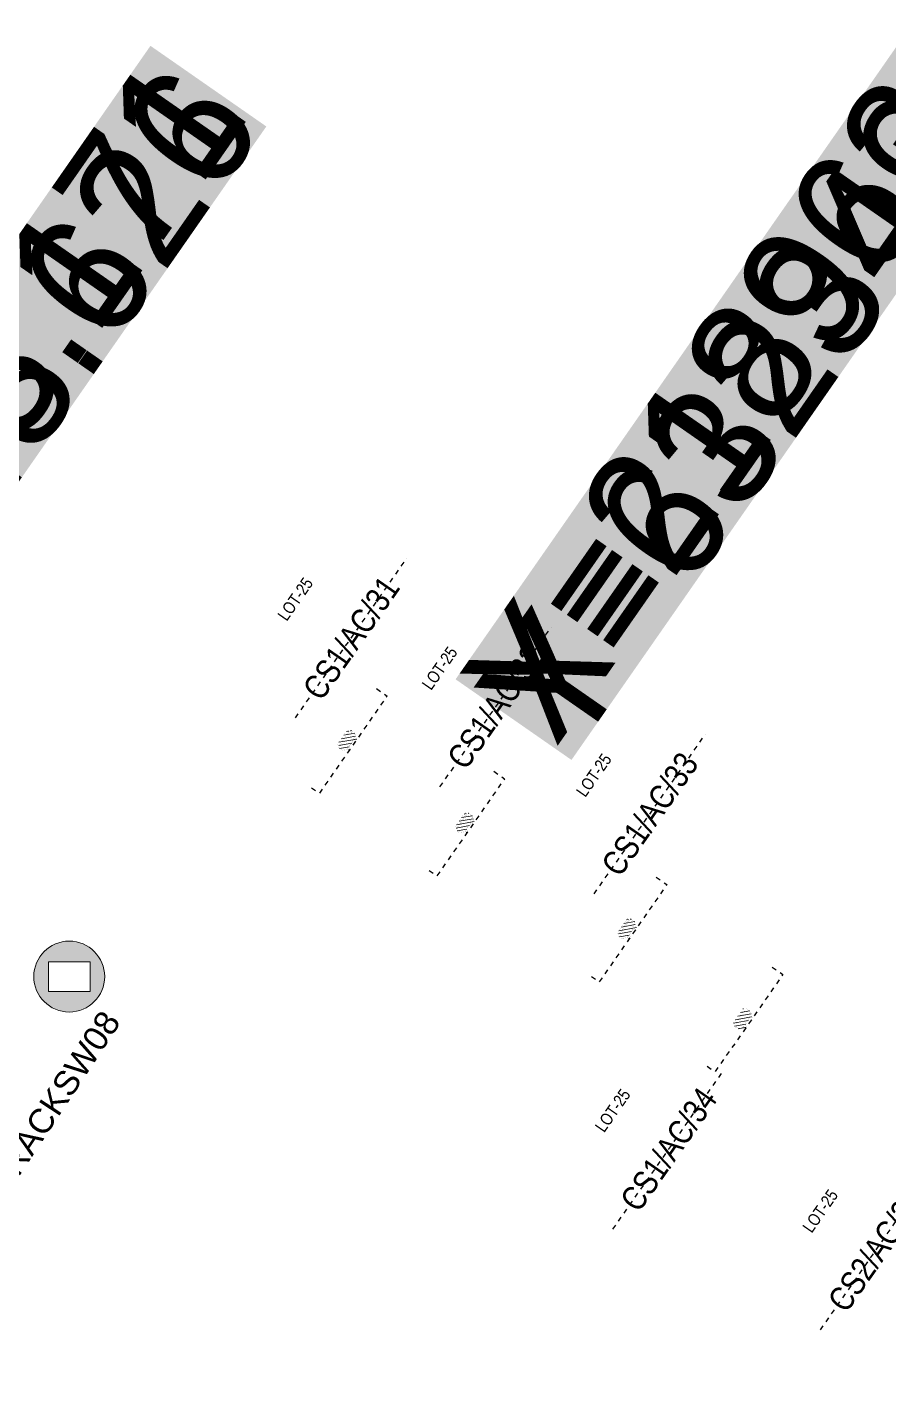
# Model space of a CAD drawing. Extents: x 218857 to 219044, y 632203 to 632441.
# Drawn here: x 218954.77 to 218972.46, y 632337.36 to 632365.05 of the extents above; entities that cross this region are included whole.
import ezdxf
from ezdxf.enums import TextEntityAlignment as Align

# ---------------------------------------------------------------- set-up
doc = ezdxf.new("R2018")
doc.units = 0
doc.header["$MEASUREMENT"] = 0
doc.linetypes.add('TRAZOS', pattern=[19.049999999999997, 12.7, -6.35])
doc.layers.get('0').update_dxf_attribs({"color": 4})
doc.layers.get('Defpoints').update_dxf_attribs({"color": 3, "lineweight": 30})
doc.layers.add('BTN_DISTRIBUTION', color=10, linetype='Continuous')
doc.layers.add('PC_T7200_002_SG-GRAL-HIDDEN DATA', color=150, linetype='TRAZOS', true_color=0x007fff, plot=False)
doc.layers.add('PC_T7200_522_SG-LOT 25-AXLE COUNTER', color=7, linetype='Continuous', true_color=0xff0002)
doc.styles.add('ARIAL NARROW', font='ARIALN.TTF')
doc.styles.get("Standard").update_dxf_attribs({"font": 'arial.ttf'})
doc.dimstyles.new('1-10', dxfattribs={"dimscale": 10, "dimtxt": 0.0018, "dimasz": 0.001, "dimexe": 0.0005, "dimexo": 0.0005, "dimgap": 0.0008, "dimtad": 1, "dimzin": 1, "dimtxsty": 'ARIAL NARROW', "dimblk": 'ARCHTICK', "dimcen": 0.0015, "dimdle": 0.0005, "dimclrd": 256, "dimclre": 256, "dimclrt": 256, "dimazin": 0, "dimtfac": 1, "dimtmove": 0, "dimatfit": 3, "dimfxl": 0.004, "dimfxlon": 1, "dimtfill": 2, "dimtfillclr": 255, "dimlwd": -1, "dimlwe": -1, "dimarcsym": 0})

# ---------------------------------------------------------------- blocks, each defined once
blk = doc.blocks.new('_ArchTick')
at = {"color": 0, "linetype": 'ByBlock', "const_width": 0.15}
blk.add_lwpolyline([(-0.5, -0.5), (0.5, 0.5)], dxfattribs=at)
blk = doc.blocks.new('*D9')
at = {"layer": 'Defpoints', "color": 0, "linetype": 'TRAZOS', "ltscale": 0.005, "transparency": 16777216}
for p in [(-1.220024815875804, 0.05799999999999272), (-1.220024815875804, 0.05799999999999272), (-0.2200000000011642, 0.05799999999999272)]:
    blk.add_point(p, dxfattribs=at)
at = {"layer": 'PC_T7200_002_SG-GRAL-HIDDEN DATA', "ltscale": 0.005, "transparency": 16777216}
for p, q in [((-0.2150000000011641, 0.05799999999999272), (-1.225024815875804, 0.05799999999999272)), ((-1.220024815875804, 0.05799999999999273), (-1.220024815875804, 0.06299999999999273)), ((-0.2200000000011642, 0.05799999999999273), (-0.2200000000011642, 0.06299999999999273))]:
    blk.add_line(p, q, dxfattribs=at)
at = {"layer": 'PC_T7200_002_SG-GRAL-HIDDEN DATA', "linetype": 'TRAZOS', "ltscale": 0.005, "transparency": 16777216, "xscale": 0.01, "yscale": 0.01, "zscale": 0.01, "rotation": 180}
blk.add_blockref('_ArchTick', (-1.220024815875804, 0.05799999999999272), dxfattribs=at)
at = {"layer": 'PC_T7200_002_SG-GRAL-HIDDEN DATA', "linetype": 'TRAZOS', "ltscale": 0.005, "transparency": 16777216, "xscale": 0.01, "yscale": 0.01, "zscale": 0.01}
blk.add_blockref('_ArchTick', (-0.2200000000011642, 0.05799999999999272), dxfattribs=at)
at = {"layer": 'PC_T7200_002_SG-GRAL-HIDDEN DATA', "linetype": 'TRAZOS', "ltscale": 0.005, "transparency": 16777216, "insert": (-0.7200124079384841, 0.07681718963164347), "char_height": 0.018, "attachment_point": 5, "style": 'ARIAL NARROW', "bg_fill": 1, "box_fill_scale": 1.1, "bg_fill_color": 255, "bg_fill_transparency": 0}
blk.add_mtext('1,00', dxfattribs=at)
blk = doc.blocks.new('*D10')
at = {"layer": 'Defpoints', "color": 0, "linetype": 'TRAZOS', "ltscale": 0.005, "transparency": 16777216}
for p in [(0.2200000000011642, 0.05799999999999272), (1.219975184124195, 0.05799999999999107), (1.219975184124195, 0.05799999999999107)]:
    blk.add_point(p, dxfattribs=at)
at = {"layer": 'PC_T7200_002_SG-GRAL-HIDDEN DATA', "ltscale": 0.005, "transparency": 16777216}
for p, q in [((0.2150000000011641, 0.05799999999999107), (1.224975184124195, 0.05799999999999107)), ((0.2200000000011642, 0.05799999999999438), (0.2200000000011642, 0.06299999999999438)), ((1.219975184124195, 0.05799999999999107), (1.219975184124195, 0.06299999999999106))]:
    blk.add_line(p, q, dxfattribs=at)
at = {"layer": 'PC_T7200_002_SG-GRAL-HIDDEN DATA', "linetype": 'TRAZOS', "ltscale": 0.005, "transparency": 16777216, "xscale": 0.01, "yscale": 0.01, "zscale": 0.01, "rotation": 180}
blk.add_blockref('_ArchTick', (0.2200000000011642, 0.05799999999999107), dxfattribs=at)
at = {"layer": 'PC_T7200_002_SG-GRAL-HIDDEN DATA', "linetype": 'TRAZOS', "ltscale": 0.005, "transparency": 16777216, "xscale": 0.01, "yscale": 0.01, "zscale": 0.01}
blk.add_blockref('_ArchTick', (1.219975184124195, 0.05799999999999107), dxfattribs=at)
at = {"layer": 'PC_T7200_002_SG-GRAL-HIDDEN DATA', "linetype": 'TRAZOS', "ltscale": 0.005, "transparency": 16777216, "insert": (0.7199875920626797, 0.07681718963164182), "char_height": 0.018, "attachment_point": 5, "style": 'ARIAL NARROW', "bg_fill": 1, "box_fill_scale": 1.1, "bg_fill_color": 255, "bg_fill_transparency": 0}
blk.add_mtext('1,00', dxfattribs=at)
blk = doc.blocks.new('PC_T7200_(CAFS)_P1')
at = {"lineweight": 0}
h = blk.add_hatch(dxfattribs=at)
h.set_pattern_fill('ANSI31', color=256, scale=0.02)
h.set_pattern_definition([(45, (0, 0), (-0.04490128060534577, 0.04490128060534577), [])])
edge = h.paths.add_edge_path()
edge.add_line((-0.2200000000011642, 0.05799999999999272), (-0.2200000000011642, 0.150749987067627))
edge.add_arc((-0.2000747624312768, 0.1507499870918174), 0.01992523756988734, 134.8360176547205, 180.0000000695605, ccw=False)
edge.add_line((-0.214123651443515, 0.1648795238760954), (-0.1594869286345784, 0.2192043941067254))
edge.add_arc((-0.1454380397448777, 0.2050748573540543), 0.01992523746107528, 89.99999988377391, 134.8360174689338, ccw=False)
edge.add_line((-0.1454380397044588, 0.2250000948151296), (-0.1398878562322352, 0.2250000000530576))
edge.add_line((-0.1398878562322352, 0.2250000000530576), (-0.139999999984866, 0.2679999999999723))
edge.add_line((-0.139999999984866, 0.2679999999999723), (-0.0801121438271366, 0.2679999999999723))
edge.add_line((-0.0801121438271366, 0.2679999999999723), (-0.0801121438271366, 0.2250000000530576))
edge.add_line((-0.0801121438271366, 0.2250000000530576), (0.08011214373982511, 0.2250000000530576))
edge.add_line((0.08011214373982511, 0.2250000000530576), (0.07999999998719431, 0.2679999999999723))
edge.add_line((0.07999999998719431, 0.2679999999999723), (0.1398878561449237, 0.2679999999999723))
edge.add_line((0.1398878561449237, 0.2679999999999723), (0.1398878561449237, 0.2250000000530576))
edge.add_line((0.1398878561449237, 0.2250000000530576), (0.1454380397044588, 0.2250000948151296))
edge.add_arc((0.1454380397303258, 0.2050748573893285), 0.01992523742580116, 45.16398248922161, 90.0000000743816, ccw=False)
edge.add_line((0.1594869286054745, 0.2192043941067254), (0.214123651443515, 0.1648795237596801))
edge.add_arc((0.2000747625712357, 0.1507499870336098), 0.01992523742992847, 9.78178036348254e-08, 45.163982512657924, ccw=False)
edge.add_line((0.2200000000011642, 0.150749987067627), (0.2200000000011642, 0.05799999999999272))
edge.add_line((0.2200000000011642, 0.05799999999999272), (0.1806871313310694, 0.05799999999999272))
edge.add_line((0.1806871313310694, 0.05799999999999272), (0.1806871313310694, 0))
edge.add_line((0.1806871313310694, 0), (-0.1806871313310694, 0))
edge.add_line((-0.1806871313310694, 0), (-0.1806871313310694, 0.05799999999999272))
edge.add_line((-0.1806871313310694, 0.05799999999999272), (-0.2200000000011642, 0.05799999999999272))
at = {"const_width": 0.001, "flags": 128}
for points in [[(-0.2200000000011642, 0.05799999999999272), (-0.2200000000011642, 0.150749987067627, -0.1996562915409382), (-0.214123651443515, 0.1648795238760954), (-0.1594869286345784, 0.2192043941067254, -0.1981686549439758), (-0.1454380397044588, 0.2250000948151296), (-0.1398878562322352, 0.2250000000530576), (-0.139999999984866, 0.2679999999999723), (-0.0801121438271366, 0.2679999999999723), (-0.0801121438271366, 0.2250000000530576), (0.08011214373982511, 0.2250000000530576), (0.07999999998719431, 0.2679999999999723), (0.1398878561449237, 0.2679999999999723), (0.1398878561449237, 0.2250000000530576), (0.1454380397044588, 0.2250000948151296, -0.1981686549439758), (0.1594869286054745, 0.2192043941067254), (0.214123651443515, 0.1648795237596801, -0.1996562915409381), (0.2200000000011642, 0.150749987067627), (0.2200000000011642, 0.05799999999999272), (0.1806871313310694, 0.05799999999999272), (0.1806871313310694, 0), (-0.1806871313310694, 0), (-0.1806871313310694, 0.05799999999999272)], [(-0.1949559752729255, 0.09139999999999998, 1), (-0.1859559752729256, 0.09139999999999998, 1)], [(-0.1135330315055325, 0.1938041272520742, 1), (-0.1045330315055326, 0.1938041272520742, 1)], [(0.1035215124529787, 0.1938041272520742, 1), (0.1125215124529786, 0.1938041272520742, 1)], [(0.1839329371969216, 0.09139999999999998, 1), (0.1929329371969215, 0.09139999999999998, 1)]]:
    blk.add_lwpolyline(points, format="xyb", close=True, dxfattribs=at)
blk.add_lwpolyline([(-0.206204032379901, 0.05799999999999272), (-0.206204032379901, 0.1450123670110202, -0.1996562915409382), (-0.2003276838222519, 0.1591419037030732), (-0.1537955675448757, 0.2054084264272547, -0.1981686549439758), (-0.1397466786147561, 0.2112041272520742), (0.1397466785856523, 0.2112041272520742, -0.1981686549439758), (0.1537955675157718, 0.2054084264272547), (0.2003276838222519, 0.1591419037030732, -0.1996562915409382), (0.2062040323507972, 0.1450123670110202), (0.2062040323507972, 0.05799999999999272)], format="xyb", dxfattribs=at)
for points in [[(0.1806871313310694, 0.05203820171300322), (-0.1806871313310694, 0.05203820171300322)], [(-0.1806871313310694, 0.03730017109774053), (0.1806871313310694, 0.03730017109774053)], [(-0.1398878562322352, 0.2250000000530576), (-0.0801121438271366, 0.2250000000530576)], [(0.1398878561449237, 0.2250000000530576), (0.08011214373982511, 0.2250000000530576)]]:
    blk.add_lwpolyline(points, dxfattribs=at)
at = {"layer": 'PC_T7200_002_SG-GRAL-HIDDEN DATA', "linetype": 'TRAZOS', "ltscale": 0.005, "flags": 128}
blk.add_lwpolyline([(1.219975184124195, 0), (1.219975184124196, 0.2679999999999723), (-1.220024815875804, 0.2679999999999723), (-1.220024815875804, 0)], dxfattribs=at)
at = {"layer": 'PC_T7200_002_SG-GRAL-HIDDEN DATA', "linetype": 'TRAZOS', "ltscale": 0.005}
for base, p1, p2, picture, middle in [((-1.220024815875804, 0.05799999999999272), (-0.2200000000011642, 0.05799999999999272), (-1.220024815875804, 0.05799999999999272), '*D9', (-0.7200124079384841, 0.07681718963164347)), ((1.219975184124195, 0.05799999999999107), (0.2200000000011642, 0.05799999999999272), (1.219975184124195, 0.05799999999999107), '*D10', (0.7199875920626797, 0.07681718963164182))]:
    dim = blk.add_linear_dim(base=base, p1=p1, p2=p2, dimstyle='1-10', dxfattribs=at)
    dim.commit()
    dim.dimension.update_dxf_attribs({"geometry": picture, "text_midpoint": middle})
blk = doc.blocks.new('*U30')
at = {"layer": 'PC_T7200_002_SG-GRAL-HIDDEN DATA', "linetype": 'TRAZOS', "ltscale": 0.005}
blk.add_line((-5.070918833955377, -0.9958054005059906), (-1.070918833955377, -0.9958054006087169), dxfattribs=at)
at = {"color": 0, "xscale": -1, "rotation": 180}
blk.add_blockref('PC_T7200_(CAFS)_P1', (0, -0.6000000000000005), dxfattribs=at)
at = {"style": 'ARIAL NARROW'}
for tag, height, flags, p in [('AT018', 0.25, 9, (-3.07087520064726, 2.004194599442644)), ('AT008', 0.25, 9, (-3.070875200657532, 1.604194599442644)), ('AT004', 0.25, 9, (-3.070875200667805, 1.204194599442644)), ('AT000', 0.25, 8, (-3.070875200678078, 0.804194599442645)), ('AT003', 0.25, 8, (-3.07087520068835, 0.4041945994426448)), ('AT001', 0.4999999999999999, 8, (-3.070918833955377, -0.9958054005573536)), ('GIS01', 0.25, 9, (-3.070918833973354, -1.695805400557354)), ('GIS02', 0.25, 9, (-3.070918833983627, -2.095805400557353)), ('GIS03', 0.25, 9, (-3.0709188339939, -2.495805400557353)), ('GIS04', 0.25, 9, (-3.070918834004172, -2.895805400557353)), ('GIS05', 0.25, 9, (-3.070918834014445, -3.295805400557353)), ('GIS06', 0.25, 9, (-3.070918834024718, -3.695805400557352)), ('GIS07', 0.25, 9, (-3.07091883403499, -4.095805400557352)), ('GIS08', 0.25, 9, (-3.070918834045263, -4.495805400557354)), ('GIS09', 0.25, 9, (-3.070918834055535, -4.895805400557353)), ('GIS10', 0.25, 9, (-3.070918834065808, -5.295805400557355))]:
    blk.add_attdef(tag, text='', height=height, rotation=359.9999999985286, dxfattribs=dict(at, flags=flags)).set_placement(p, align=Align.MIDDLE_CENTER)
at = {"lineweight": 30, "flags": 104}
for tag, p in [('X=INSERTIONPOINT', (-8.061922267546302, 0.03872734172634851)), ('Y=INSERTIONPOINT', (-8.061710102697607, -0.3612726582736572))]:
    blk.add_attdef(tag, text='', height=0.25, dxfattribs=at).set_placement(p, align=Align.MIDDLE_CENTER)
at = {"style": 'ARIAL NARROW', "flags": 9}
for tag, rotation, p in [('AT006', 359.9999999985286, (-0.07091883395537746, -0.9958054006343986)), ('AT005', 359.9999999985286, (2.929081166044623, -0.9958054007114436)), ('AT007', 314.9999999985284, (5.717469513692941, -0.9958054007830535))]:
    blk.add_attdef(tag, text='', height=0.25, rotation=rotation, dxfattribs=at).set_placement(p, align=Align.MIDDLE_LEFT)
blk = doc.blocks.new('*U93')
at = {"layer": 'PC_T7200_002_SG-GRAL-HIDDEN DATA', "linetype": 'TRAZOS', "ltscale": 0.005}
blk.add_line((-4.575486112771149, 0.7252148274591861), (-0.575486112771149, 0.7252148273696901), dxfattribs=at)
at = {"color": 0, "xscale": -1, "rotation": 180}
blk.add_blockref('PC_T7200_(CAFS)_P1', (0, -0.6000000000000005), dxfattribs=at)
at = {"style": 'ARIAL NARROW'}
for tag, height, flags, p in [('AT018', 0.25, 9, (-2.575442479472954, 3.725214827414437)), ('AT008', 0.25, 9, (-2.575442479481903, 3.325214827414436)), ('AT004', 0.25, 9, (-2.575442479490853, 2.925214827414437)), ('AT000', 0.25, 8, (-2.575442479499802, 2.525214827414437)), ('AT003', 0.25, 8, (-2.575442479508752, 2.125214827414437)), ('AT001', 0.5, 8, (-2.575486112771149, 0.7252148274144381)), ('GIS01', 0.25, 9, (-2.575486112786811, 0.02521482741443815)), ('GIS02', 0.25, 9, (-2.57548611279576, -0.3747851725855613)), ('GIS03', 0.25, 9, (-2.57548611280471, -0.7747851725855617)), ('GIS04', 0.25, 9, (-2.57548611281366, -1.174785172585561)), ('GIS05', 0.25, 9, (-2.575486112822609, -1.574785172585562)), ('GIS06', 0.25, 9, (-2.575486112831559, -1.974785172585561)), ('GIS07', 0.25, 9, (-2.575486112840509, -2.374785172585562)), ('GIS08', 0.25, 9, (-2.575486112849458, -2.774785172585562)), ('GIS09', 0.25, 9, (-2.575486112858408, -3.174785172585562)), ('GIS10', 0.25, 9, (-2.575486112867357, -3.574785172585563))]:
    blk.add_attdef(tag, text='', height=height, rotation=359.999999998718, dxfattribs=dict(at, flags=flags)).set_placement(p, align=Align.MIDDLE_CENTER)
at = {"lineweight": 30, "flags": 104}
for tag, p in [('X=INSERTIONPOINT', (-7.566489546365496, 1.759747569681632)), ('Y=INSERTIONPOINT', (-7.566277381515478, 1.359747569681628))]:
    blk.add_attdef(tag, text='', height=0.25, dxfattribs=at).set_placement(p, align=Align.MIDDLE_CENTER)
at = {"style": 'ARIAL NARROW', "flags": 9}
for tag, rotation, p in [('AT006', 359.999999998718, (0.424513887228851, 0.725214827347316)), ('AT005', 359.999999998718, (3.424513887228852, 0.7252148272801939)), ('AT007', 314.999999998718, (6.212902234877168, 0.7252148272178061))]:
    blk.add_attdef(tag, text='', height=0.25, rotation=rotation, dxfattribs=at).set_placement(p, align=Align.MIDDLE_LEFT)
blk = doc.blocks.new('*U89')
at = {"layer": 'PC_T7200_002_SG-GRAL-HIDDEN DATA', "linetype": 'TRAZOS', "ltscale": 0.005}
blk.add_line((-0.2224196868648032, 0.4186948007126379), (3.777580313135196, 0.4186948006231419), dxfattribs=at)
at = {"color": 0, "xscale": -1, "rotation": 180}
blk.add_blockref('PC_T7200_(CAFS)_P1', (0, -0.6000000000000005), dxfattribs=at)
at = {"style": 'ARIAL NARROW'}
for tag, height, flags, p in [('AT018', 0.25, 9, (1.777623946433391, 3.418694800667888)), ('AT008', 0.25, 9, (1.777623946424442, 3.018694800667888)), ('AT004', 0.25, 9, (1.777623946415492, 2.618694800667888)), ('AT000', 0.25, 8, (1.777623946406543, 2.218694800667889)), ('AT003', 0.25, 8, (1.777623946397592, 1.818694800667888)), ('AT001', 0.5, 8, (1.777580313135196, 0.4186948006678899)), ('GIS01', 0.25, 9, (1.777580313119534, -0.2813051993321101)), ('GIS02', 0.25, 9, (1.777580313110585, -0.6813051993321095)), ('GIS03', 0.25, 9, (1.777580313101635, -1.08130519933211)), ('GIS04', 0.25, 9, (1.777580313092685, -1.481305199332109)), ('GIS05', 0.25, 9, (1.777580313083736, -1.881305199332111)), ('GIS06', 0.25, 9, (1.777580313074786, -2.28130519933211)), ('GIS07', 0.25, 9, (1.777580313065836, -2.681305199332111)), ('GIS08', 0.25, 9, (1.777580313056887, -3.081305199332111)), ('GIS09', 0.25, 9, (1.777580313047937, -3.481305199332111)), ('GIS10', 0.25, 9, (1.777580313038988, -3.881305199332112))]:
    blk.add_attdef(tag, text='', height=height, rotation=359.999999998718, dxfattribs=dict(at, flags=flags)).set_placement(p, align=Align.MIDDLE_CENTER)
at = {"lineweight": 30, "flags": 104}
for tag, p in [('X=INSERTIONPOINT', (-3.213423120459151, 1.453227542935084)), ('Y=INSERTIONPOINT', (-3.213210955609133, 1.05322754293508))]:
    blk.add_attdef(tag, text='', height=0.25, dxfattribs=at).set_placement(p, align=Align.MIDDLE_CENTER)
at = {"style": 'ARIAL NARROW', "flags": 9}
for tag, rotation, p in [('AT006', 359.999999998718, (4.777580313135195, 0.4186948006007678)), ('AT005', 359.999999998718, (7.777580313135197, 0.4186948005336457)), ('AT007', 314.999999998718, (10.56596866078351, 0.4186948004712578))]:
    blk.add_attdef(tag, text='', height=0.25, rotation=rotation, dxfattribs=at).set_placement(p, align=Align.MIDDLE_LEFT)
blk = doc.blocks.new('*U94')
at = {"layer": 'PC_T7200_002_SG-GRAL-HIDDEN DATA', "linetype": 'TRAZOS', "ltscale": 0.005}
blk.add_line((0.3206188006439228, 0.1254443446277018), (4.320618800643922, 0.1254443445523958), dxfattribs=at)
at = {"color": 0, "xscale": -1, "rotation": 180}
blk.add_blockref('PC_T7200_(CAFS)_P1', (0, -0.6000000000000005), dxfattribs=at)
at = {"style": 'ARIAL NARROW'}
for tag, height, flags, p in [('AT018', 0.25, 9, (2.320662433931476, 3.125444344590048)), ('AT008', 0.25, 9, (2.320662433923945, 2.725444344590048)), ('AT004', 0.25, 9, (2.320662433916415, 2.325444344590047)), ('AT000', 0.25, 8, (2.320662433908883, 1.925444344590048)), ('AT003', 0.25, 8, (2.320662433901353, 1.525444344590048)), ('AT001', 0.5, 8, (2.320618800643923, 0.1254443445900493)), ('GIS01', 0.25, 9, (2.320618800630744, -0.5745556554099509)), ('GIS02', 0.25, 9, (2.320618800623214, -0.9745556554099504)), ('GIS03', 0.25, 9, (2.320618800615683, -1.37455565540995)), ('GIS04', 0.25, 9, (2.320618800608152, -1.774555655409951)), ('GIS05', 0.25, 9, (2.320618800600621, -2.174555655409951)), ('GIS06', 0.25, 9, (2.320618800593091, -2.574555655409951)), ('GIS07', 0.25, 9, (2.32061880058556, -2.974555655409952)), ('GIS08', 0.25, 9, (2.32061880057803, -3.37455565540995)), ('GIS09', 0.25, 9, (2.320618800570499, -3.774555655409951)), ('GIS10', 0.25, 9, (2.320618800562968, -4.174555655409951))]:
    blk.add_attdef(tag, text='', height=height, rotation=359.9999999989213, dxfattribs=dict(at, flags=flags)).set_placement(p, align=Align.MIDDLE_CENTER)
at = {"lineweight": 30, "flags": 104}
for tag, p in [('X=INSERTIONPOINT', (-2.670384632954096, 1.159977086839538)), ('Y=INSERTIONPOINT', (-2.670172468102658, 0.7599770868395344))]:
    blk.add_attdef(tag, text='', height=0.25, dxfattribs=at).set_placement(p, align=Align.MIDDLE_CENTER)
at = {"style": 'ARIAL NARROW', "flags": 9}
for tag, rotation, p in [('AT006', 359.9999999989213, (5.320618800643922, 0.1254443445335691)), ('AT005', 359.9999999989213, (8.320618800643922, 0.125444344477089)), ('AT007', 314.9999999989212, (11.10900714829224, 0.1254443444245927))]:
    blk.add_attdef(tag, text='', height=0.25, rotation=rotation, dxfattribs=at).set_placement(p, align=Align.MIDDLE_LEFT)
blk = doc.blocks.new('*U130')
at = {"layer": 'PC_T7200_002_SG-GRAL-HIDDEN DATA', "linetype": 'TRAZOS', "ltscale": 0.005}
blk.add_line((0.207864090152901, 0.2491104564507693), (4.207864090152899, 0.2491104563709001), dxfattribs=at)
at = {"color": 0, "xscale": -1, "rotation": 180}
blk.add_blockref('PC_T7200_(CAFS)_P1', (0, -0.6000000000000005), dxfattribs=at)
at = {"style": 'ARIAL NARROW'}
for tag, height, flags, p in [('AT018', 0.25, 9, (2.207907723443874, 3.249110456410833)), ('AT008', 0.25, 9, (2.207907723435888, 2.849110456410833)), ('AT004', 0.25, 9, (2.207907723427901, 2.449110456410832)), ('AT000', 0.25, 8, (2.207907723419914, 2.049110456410833)), ('AT003', 0.25, 8, (2.207907723411927, 1.649110456410833)), ('AT001', 0.4999999999999999, 8, (2.2078640901529, 0.2491104564108348)), ('GIS01', 0.25, 9, (2.207864090138923, -0.4508895435891653)), ('GIS02', 0.25, 9, (2.207864090130936, -0.8508895435891646)), ('GIS03', 0.25, 9, (2.207864090122948, -1.250889543589165)), ('GIS04', 0.25, 9, (2.207864090114962, -1.650889543589165)), ('GIS05', 0.25, 9, (2.207864090106975, -2.050889543589165)), ('GIS06', 0.25, 9, (2.207864090098988, -2.450889543589165)), ('GIS07', 0.25, 9, (2.207864090091001, -2.850889543589165)), ('GIS08', 0.25, 9, (2.207864090083014, -3.250889543589166)), ('GIS09', 0.25, 9, (2.207864090075028, -3.650889543589165)), ('GIS10', 0.25, 9, (2.20786409006704, -4.050889543589165))]:
    blk.add_attdef(tag, text='', height=height, rotation=359.999999998856, dxfattribs=dict(at, flags=flags)).set_placement(p, align=Align.MIDDLE_CENTER)
at = {"lineweight": 30, "flags": 104}
for tag, p in [('X=INSERTIONPOINT', (-2.783139343443937, 1.283643198666017)), ('Y=INSERTIONPOINT', (-2.782927178592955, 0.8836431986660127))]:
    blk.add_attdef(tag, text='', height=0.25, dxfattribs=at).set_placement(p, align=Align.MIDDLE_CENTER)
at = {"style": 'ARIAL NARROW', "flags": 9}
for tag, rotation, p in [('AT006', 359.999999998856, (5.207864090152899, 0.2491104563509328)), ('AT005', 359.999999998856, (8.207864090152897, 0.2491104562910307)), ('AT007', 314.9999999988558, (10.99625243780122, 0.2491104562353543))]:
    blk.add_attdef(tag, text='', height=0.25, rotation=rotation, dxfattribs=at).set_placement(p, align=Align.MIDDLE_LEFT)
blk = doc.blocks.new('*U121')
at = {"layer": 'PC_T7200_002_SG-GRAL-HIDDEN DATA', "linetype": 'TRAZOS', "ltscale": 0.005}
blk.add_line((-2.605422194660316, -3.44088649414883), (1.394577805339685, -3.440886494311394), dxfattribs=at)
at = {"color": 0, "xscale": -1, "rotation": 180}
blk.add_blockref('PC_T7200_(CAFS)_P1', (0, -0.6000000000000005), dxfattribs=at)
at = {"style": 'ARIAL NARROW'}
for tag, height, flags, p in [('AT018', 0.25, 9, (-0.605378561307319, -0.4408864942301143)), ('AT008', 0.25, 9, (-0.6053785613235754, -0.8408864942301143)), ('AT004', 0.25, 9, (-0.6053785613398319, -1.240886494230115)), ('AT000', 0.25, 8, (-0.6053785613560883, -1.640886494230114)), ('AT003', 0.25, 8, (-0.6053785613723448, -2.040886494230114)), ('AT001', 0.5, 8, (-0.6054221946603151, -3.440886494230112)), ('GIS01', 0.25, 9, (-0.6054221946887639, -4.140886494230111)), ('GIS02', 0.25, 9, (-0.6054221947050205, -4.540886494230111)), ('GIS03', 0.25, 9, (-0.605422194721277, -4.940886494230112)), ('GIS04', 0.25, 9, (-0.6054221947375333, -5.340886494230111)), ('GIS05', 0.25, 9, (-0.6054221947537899, -5.740886494230113)), ('GIS06', 0.25, 9, (-0.6054221947700462, -6.140886494230111)), ('GIS07', 0.25, 9, (-0.6054221947863025, -6.540886494230111)), ('GIS08', 0.25, 9, (-0.6054221948025593, -6.940886494230111)), ('GIS09', 0.25, 9, (-0.6054221948188157, -7.340886494230113)), ('GIS10', 0.25, 9, (-0.6054221948350718, -7.740886494230112))]:
    blk.add_attdef(tag, text='', height=height, rotation=359.9999999976714, dxfattribs=dict(at, flags=flags)).set_placement(p, align=Align.MIDDLE_CENTER)
at = {"lineweight": 30, "flags": 104}
for tag, p in [('X=INSERTIONPOINT', (-5.596425628235765, -2.406353751871746)), ('Y=INSERTIONPOINT', (-5.596213463393052, -2.806353751871756))]:
    blk.add_attdef(tag, text='', height=0.25, dxfattribs=at).set_placement(p, align=Align.MIDDLE_CENTER)
at = {"style": 'ARIAL NARROW', "flags": 9}
for tag, rotation, p in [('AT006', 359.9999999976714, (2.394577805339685, -3.440886494352036)), ('AT005', 359.9999999976714, (5.394577805339685, -3.440886494473959)), ('AT007', 314.9999999976714, (8.182966152988003, -3.440886494587282))]:
    blk.add_attdef(tag, text='', height=0.25, rotation=rotation, dxfattribs=at).set_placement(p, align=Align.MIDDLE_LEFT)

msp = doc.modelspace()

# ---------------------------------------------------------------- hatches: boundary and pattern name
at = {"layer": 'BTN_DISTRIBUTION', "linetype": 'Continuous', "lineweight": 13}
h = msp.add_hatch(color=256, dxfattribs=at)
h.dxf.hatch_style = 1
edge = h.paths.add_edge_path()
edge.add_arc((218955.6422409009, 632345.5316048253), 0.728652601577259, 0, 360)
h.paths.add_polyline_path([(218955.215443646, 632345.8363801808), (218956.0690381557, 632345.8363801808), (218956.0690381557, 632345.2268294698), (218955.215443646, 632345.2268294698)], flags=16)

# ---------------------------------------------------------------- linework, layer by layer
for p, q in [((218955.215443646, 632345.2268294698), (218955.215443646, 632345.8363801808)), ((218955.215443646, 632345.8363801808), (218956.0690381557, 632345.8363801808)), ((218956.0690381557, 632345.2268294698), (218956.0690381557, 632345.8363801808)), ((218955.215443646, 632345.2268294698), (218956.0690381557, 632345.2268294698))]:
    msp.add_line(p, q, dxfattribs=at)
msp.add_circle((218955.6422409009, 632345.5316048253), 0.728652601577259, dxfattribs=at)

# ---------------------------------------------------------------- block references
at = {"layer": 'PC_T7200_522_SG-LOT 25-AXLE COUNTER'}
ref = msp.add_blockref('*U94', (218963.1746763802, 632349.093753768), dxfattribs=dict(at, rotation=55.15152175685955))
lines = msp.add_mtext('Y=632349.094', dxfattribs={"layer": '0', "insert": (218963.9053493256, 632351.4127315953), "char_height": 2.5, "attachment_point": 1, "rotation": 55.15152175578086, "bg_fill": 1, "box_fill_scale": 1, "bg_fill_color": 7, "bg_fill_true_color": 16777215, "bg_fill_transparency": 0})
ref.add_attrib('Y=INSERTIONPOINT', '', (218963.9053493256, 632351.4127315953), dxfattribs={"flags": 12}).embed_mtext(lines)
lines = msp.add_mtext('X=218963.175', dxfattribs={"layer": '0', "insert": (218963.5771078452, 632351.6413306602), "char_height": 2.5, "attachment_point": 1, "rotation": 55.15152175578086, "bg_fill": 1, "box_fill_scale": 1, "bg_fill_color": 7, "bg_fill_true_color": 16777215, "bg_fill_transparency": 0})
ref.add_attrib('X=INSERTIONPOINT', '', (218963.5771078452, 632351.6413306602), dxfattribs={"flags": 12}).embed_mtext(lines)
ref.add_attrib('AT001', 'CS1/AC/32', dxfattribs={"layer": '0', "height": 0.4999999999999999, "rotation": 55.15152175528901, "style": 'ARIAL NARROW'}).set_placement((218964.3977489445, 632351.0698867101), align=Align.MIDDLE_CENTER)
ref.add_attrib('AT003', 'LOT-25', dxfattribs={"layer": '0', "height": 0.2499999999999999, "rotation": 55.15152175528901, "style": 'ARIAL NARROW'}).set_placement((218963.2488414326, 632351.869893917), align=Align.MIDDLE_CENTER)
ref = msp.add_blockref('*U121', (218943.1710382021, 632348.6255707681), dxfattribs=dict(at, rotation=55.15153007482036))
lines = msp.add_mtext('Y=632348.626', dxfattribs={"layer": '0', "insert": (218945.1565143846, 632346.5054159538), "char_height": 2.5, "attachment_point": 1, "rotation": 55.15153007239691, "bg_fill": 1, "box_fill_scale": 1, "bg_fill_color": 7, "bg_fill_true_color": 16777215, "bg_fill_transparency": 0})
ref.add_attrib('Y=INSERTIONPOINT', '', (218945.1565143846, 632346.5054159538), dxfattribs={"flags": 42}).embed_mtext(lines)
lines = msp.add_mtext('X=218943.171', dxfattribs={"layer": '0', "insert": (218944.8282728711, 632346.7340149712), "char_height": 2.5, "attachment_point": 1, "rotation": 55.15153007239691, "bg_fill": 1, "box_fill_scale": 1, "bg_fill_color": 7, "bg_fill_true_color": 16777215, "bg_fill_transparency": 0})
ref.add_attrib('X=INSERTIONPOINT', '', (218944.8282728711, 632346.7340149712), dxfattribs={"flags": 42}).embed_mtext(lines)
ref.add_attrib('AT001', 'CS1/AC/35', dxfattribs={"layer": '0', "height": 0.4999999999999999, "rotation": 55.15153007138513, "style": 'ARIAL NARROW'}).set_placement((218945.6489140534, 632346.1625711402), align=Align.MIDDLE_CENTER)
ref.add_attrib('AT003', 'LOT-25', dxfattribs={"layer": '0', "height": 0.25, "rotation": 55.15153007138513, "style": 'ARIAL NARROW'}).set_placement((218944.5000064252, 632346.9625781805), align=Align.MIDDLE_CENTER)
ref = msp.add_blockref('*U89', (218960.7603145394, 632350.7921206099), dxfattribs=dict(at, rotation=55.15152175685955))
ref.add_attrib('AT001', 'CS1/AC/31', dxfattribs={"layer": '0', "height": 0.5, "rotation": 55.15152175392052, "style": 'ARIAL NARROW'}).set_placement((218961.4324298024, 632352.4901660098), align=Align.MIDDLE_CENTER)
ref.add_attrib('AT003', 'LOT-25', dxfattribs={"layer": '0', "height": 0.25, "rotation": 55.15152175392052, "style": 'ARIAL NARROW'}).set_placement((218960.2835222904, 632353.2901732166), align=Align.MIDDLE_CENTER)
ref = msp.add_blockref('*U130', (218966.5073849182, 632346.916846042), dxfattribs=dict(at, rotation=55.15152175685955))
ref.add_attrib('AT001', 'CS1/AC/33', dxfattribs={"layer": '0', "height": 0.4999999999999999, "rotation": 55.15152175528901, "style": 'ARIAL NARROW'}).set_placement((218967.5645399461, 632348.8711088465), align=Align.MIDDLE_CENTER)
ref.add_attrib('AT003', 'LOT-25', dxfattribs={"layer": '0', "height": 0.2499999999999999, "rotation": 55.15152175528901, "style": 'ARIAL NARROW'}).set_placement((218966.4156324342, 632349.6711160534), align=Align.MIDDLE_CENTER)
ref = msp.add_blockref('*U30', (218968.8888889601, 632345.0690497671), dxfattribs=dict(at, rotation=55.15152175685955))
ref.add_attrib('AT001', 'CS1/AC/34', dxfattribs={"layer": '0', "height": 0.4999999999999999, "rotation": 55.15152175344411, "style": 'ARIAL NARROW'}).set_placement((218967.9513646024, 632341.9798396814), align=Align.MIDDLE_CENTER)
ref.add_attrib('AT003', 'LOT-25', dxfattribs={"layer": '0', "height": 0.25, "rotation": 55.15152175344411, "style": 'ARIAL NARROW'}).set_placement((218966.8024570905, 632342.779846888), align=Align.MIDDLE_CENTER)
ref = msp.add_blockref('*U93', (218974.2813485592, 632341.6138231601), dxfattribs=dict(at, rotation=55.15152176032024))
ref.add_attrib('AT001', 'CS2/AC/20', dxfattribs={"layer": '0', "height": 0.4999999999999999, "rotation": 55.15152175749122, "style": 'ARIAL NARROW'}).set_placement((218972.2145356511, 632339.9146028492), align=Align.MIDDLE_CENTER)
ref.add_attrib('AT003', 'LOT-25', dxfattribs={"layer": '0', "height": 0.25, "rotation": 55.15152175749122, "style": 'ARIAL NARROW'}).set_placement((218971.0656281392, 632340.714610056), align=Align.MIDDLE_CENTER)

# ---------------------------------------------------------------- texts
at = {"layer": 'BTN_DISTRIBUTION', "linetype": 'Continuous', "lineweight": 13, "flags": 61}
msp.add_attdef('RACKSW08', text='Y=\\PInsertionPoint', height=0.5, rotation=56.55001878546987, dxfattribs=at).set_placement((218955.4500733421, 632343.1392274895, 0.0003999999999415582), align=Align.MIDDLE_CENTER)

doc.saveas('drawing.dxf')
